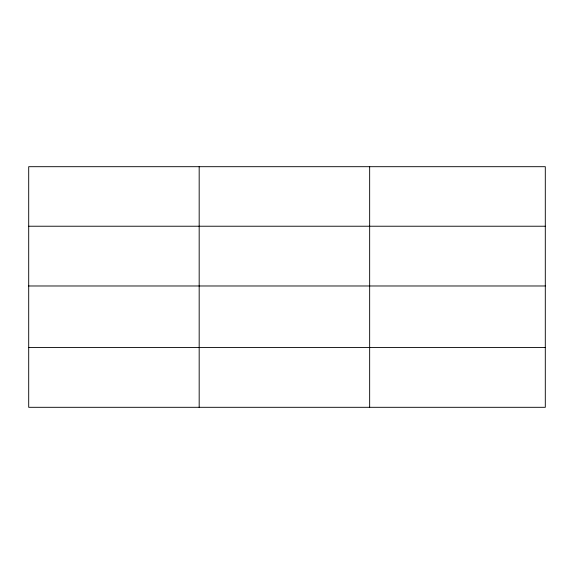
<?xml version="1.0" encoding="UTF-8"?>
<svg xmlns="http://www.w3.org/2000/svg" width="574" height="574" viewBox="0 0 574 574"><rect width="100%" height="100%" fill="white"/><g stroke="black" fill="none" stroke-linecap="round" stroke-linejoin="round"><path stroke-width="0.86" d="M545.3 285.981L545.3 166.69L28.7 166.69L28.7 407.31L545.3 407.31L545.3 285.981L28.7 285.981M28.7 226.228L545.3 226.228M28.7 347.55L545.3 347.55M369.656 166.69L369.656 407.31M199.178 166.69L199.178 407.31"/></g></svg>
